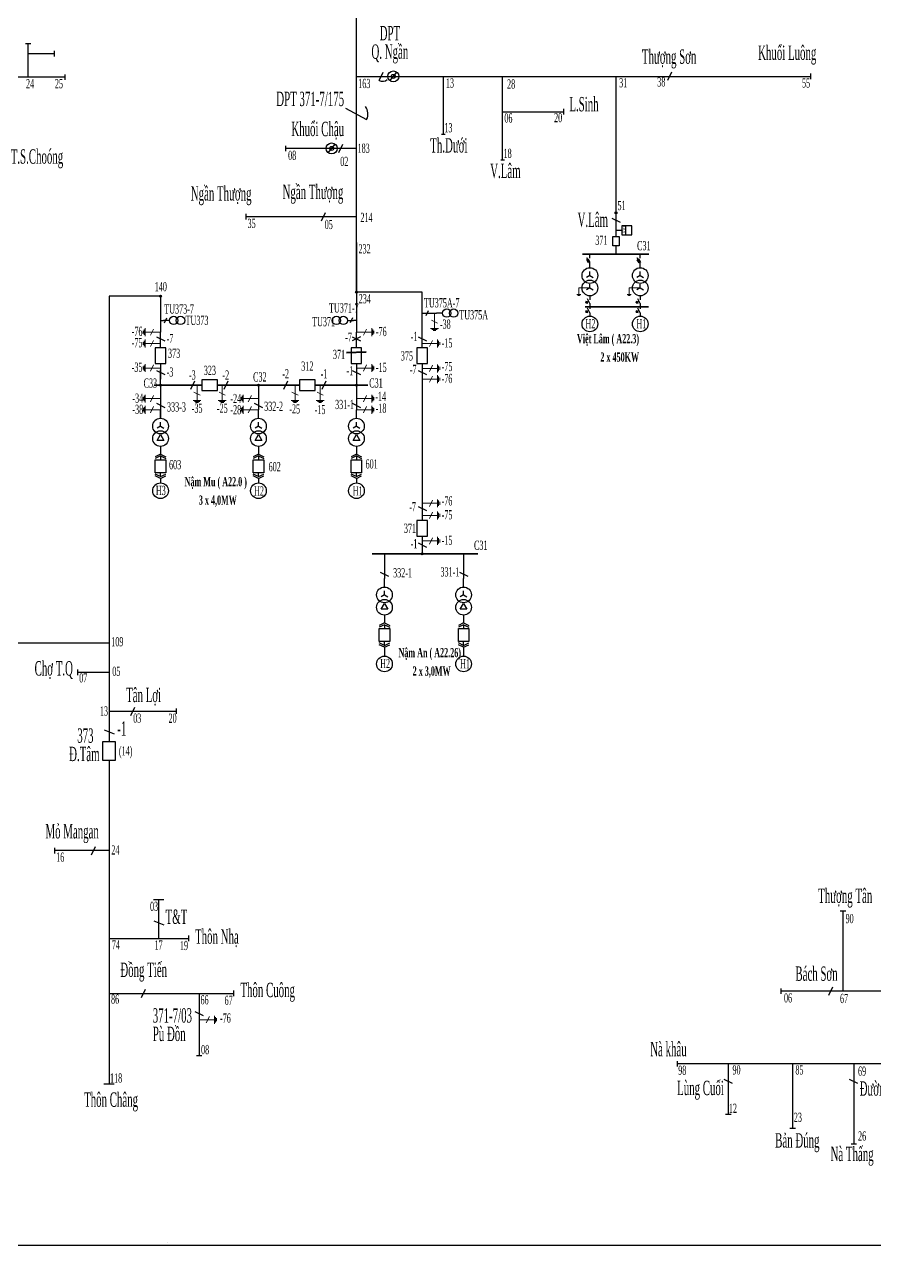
# Model space of a CAD drawing. Header units: inches. Extents: x 5954 to 16840, y 1852 to 5708.
# Drawn here: x 15159 to 15625, y 1852 to 2522 of the extents above; entities that cross this region are included whole.
import ezdxf

# ---------------------------------------------------------------- set-up
doc = ezdxf.new("R2010")
doc.units = ezdxf.units.IN
doc.header["$LTSCALE"] = 0.007
doc.header["$MEASUREMENT"] = 0
doc.linetypes.add('HIDDENX2', pattern=[0.75, 0.5, -0.25])
doc.layers.get('0').update_dxf_attribs({"color": 8, "lineweight": 25})
for name, color, linetype, lineweight in [('0.4+6kV', 6, 'Continuous', 25), ('Cap 22', 170, 'HIDDENX2', 25), ('Co ban', 7, 'Continuous', 25), ('DZ 22+10', 170, 'Continuous', 25), ('DZ 35', 30, 'Continuous', 25), ('DZ110', 1, 'Continuous', 25), ('TC 35', 30, 'Continuous', 35), ('TC04', 6, 'Continuous', 35), ('Tiep dat', 7, 'Continuous', 15)]:
    doc.layers.add(name, color=color, linetype=linetype, lineweight=lineweight)
doc.layers.add('Chu', color=7, linetype='Continuous')
doc.layers.add('so', color=7, linetype='Continuous')
doc.styles.add('chu', font='times.ttf', dxfattribs={"width": 0.5, "height": 0.2})

msp = doc.modelspace()

# ---------------------------------------------------------------- hatches: boundary and pattern name
at = {"layer": '0.4+6kV'}
for points in [[(15468.1, 2368.77), (15467.75, 2369.41), (15467.41, 2370.05), (15466.95, 2368.98)], [(15468.09, 2363.63), (15467.75, 2364.27), (15467.41, 2364.91), (15466.95, 2363.84)], [(15495.71, 2363.63), (15495.37, 2364.27), (15495.03, 2364.91), (15494.57, 2363.85)], [(15495.72, 2368.77), (15495.38, 2369.41), (15495.03, 2370.05), (15494.58, 2368.98)]]:
    msp.add_hatch(color=256, dxfattribs=at).paths.add_polyline_path(points)
at = {"layer": 'DZ 35'}
for points in [[(15484.06, 2418.28, -1), (15482.98, 2418.28, -1)], [(15233.25, 2372.54, 1), (15234.33, 2372.54, 1)], [(15340.67, 2374.77, 1), (15341.75, 2374.77, 1)], [(15233.25, 2323.8, 1), (15234.33, 2323.8, 1)], [(15286.96, 2323.8, 1), (15288.04, 2323.8, 1)], [(15340.67, 2323.8, 1), (15341.75, 2323.8, 1)], [(15376.73, 2231.24, 1), (15377.81, 2231.24, 1)]]:
    msp.add_hatch(color=256, dxfattribs=at).paths.add_polyline_path(points)

# ---------------------------------------------------------------- linework, layer by layer
at = {"color": 0}
msp.add_lwpolyline([(16839.72, 1851.86), (14499.79, 1851.86), (14499.79, 3531.81), (16839.72, 3531.81)], close=True, dxfattribs=at)
at = {"layer": '0.4+6kV', "color": 170, "ltscale": 0.06}
msp.add_line((15359.57, 2490.76), (15363.31, 2495.49), dxfattribs=at)
msp.add_line((15359.57, 2490.76), (15363.31, 2495.49), dxfattribs=at)
at = {"layer": '0.4+6kV', "color": 5, "ltscale": 0.06}
msp.add_line((15325.74, 2451.24), (15329.48, 2455.97), dxfattribs=at)
msp.add_line((15325.74, 2451.24), (15329.48, 2455.97), dxfattribs=at)
at = {"layer": '0.4+6kV'}
for p, q in [((15469.2, 2368.52), (15467.82, 2371.11)), ((15469.2, 2372.77), (15469.2, 2370.65)), ((15496.82, 2368.52), (15495.44, 2371.11)), ((15496.83, 2372.77), (15496.83, 2370.65)), ((15466.95, 2368.98), (15467.41, 2370.05)), ((15466.95, 2368.98), (15468.1, 2368.77)), ((15466.95, 2363.84), (15467.41, 2364.91)), ((15467.49, 2369.9), (15467.75, 2369.41)), ((15467.49, 2364.76), (15467.75, 2364.27)), ((15467.75, 2369.41), (15468.51, 2369.81)), ((15468.1, 2368.77), (15467.75, 2369.41)), ((15467.75, 2364.27), (15468.51, 2364.67)), ((15469.2, 2363.38), (15467.81, 2365.97)), ((15469.2, 2368.52), (15469.2, 2365.58)), ((15494.57, 2363.85), (15495.03, 2364.91)), ((15494.58, 2368.98), (15495.03, 2370.05)), ((15494.58, 2368.98), (15495.72, 2368.77)), ((15495.11, 2369.9), (15495.38, 2369.41)), ((15495.11, 2364.77), (15495.37, 2364.27)), ((15495.37, 2364.27), (15496.13, 2364.68)), ((15495.38, 2369.41), (15496.13, 2369.82)), ((15495.72, 2368.77), (15495.38, 2369.41)), ((15496.82, 2363.39), (15495.44, 2365.97)), ((15496.82, 2368.52), (15496.82, 2365.58)), ((15466.95, 2363.84), (15468.09, 2363.63)), ((15468.09, 2363.63), (15467.75, 2364.27)), ((15469.2, 2363.38), (15469.2, 2361.64)), ((15494.57, 2363.85), (15495.71, 2363.63)), ((15495.71, 2363.63), (15495.37, 2364.27)), ((15496.82, 2363.38), (15496.82, 2361.64)), ((15231.93, 2293.41), (15233.79, 2296.64)), ((15235.66, 2293.41), (15231.93, 2293.41)), ((15233.79, 2296.64), (15235.66, 2293.41)), ((15285.64, 2293.41), (15287.5, 2296.64)), ((15289.36, 2293.41), (15285.64, 2293.41)), ((15287.5, 2296.64), (15289.36, 2293.41)), ((15339.34, 2293.41), (15341.21, 2296.64)), ((15343.07, 2293.41), (15339.34, 2293.41)), ((15341.21, 2296.64), (15343.07, 2293.41)), ((15233.79, 2285.94), (15230.93, 2284.55)), ((15233.79, 2284.93), (15230.93, 2283.54)), ((15233.79, 2290.19), (15233.79, 2285.94)), ((15233.79, 2285.94), (15236.66, 2284.55)), ((15233.79, 2284.93), (15236.66, 2283.54)), ((15233.79, 2284.93), (15233.79, 2282.88)), ((15287.5, 2285.94), (15284.64, 2284.55)), ((15287.5, 2284.93), (15284.64, 2283.54)), ((15287.5, 2290.19), (15287.5, 2285.94)), ((15287.5, 2285.94), (15290.36, 2284.55)), ((15287.5, 2284.93), (15287.5, 2282.88)), ((15287.5, 2284.93), (15290.36, 2283.54)), ((15341.21, 2285.94), (15338.34, 2284.55)), ((15341.21, 2284.93), (15338.34, 2283.54)), ((15341.21, 2290.19), (15341.21, 2285.94)), ((15341.21, 2285.94), (15344.07, 2284.55)), ((15341.21, 2284.93), (15341.21, 2282.88)), ((15341.21, 2284.93), (15344.07, 2283.54)), ((15233.79, 2273.62), (15230.93, 2275.01)), ((15233.79, 2272.61), (15230.93, 2273.99)), ((15233.79, 2273.62), (15233.79, 2275.67)), ((15233.79, 2273.62), (15236.66, 2275.01)), ((15233.79, 2272.61), (15236.66, 2273.99)), ((15233.79, 2272.61), (15233.79, 2270.16)), ((15233.79, 2272.61), (15233.79, 2272.61)), ((15233.79, 2272.61), (15233.79, 2270.16)), ((15287.5, 2273.62), (15284.64, 2275.01)), ((15287.5, 2272.61), (15284.64, 2273.99)), ((15287.5, 2273.62), (15287.5, 2275.67)), ((15287.5, 2273.62), (15290.36, 2275.01)), ((15287.5, 2272.61), (15290.36, 2273.99)), ((15287.5, 2272.61), (15287.5, 2270.16)), ((15287.5, 2272.61), (15287.5, 2272.61)), ((15287.5, 2272.61), (15287.5, 2270.16)), ((15341.21, 2273.62), (15338.34, 2275.01)), ((15341.21, 2272.61), (15338.34, 2273.99)), ((15341.21, 2273.62), (15341.21, 2275.67)), ((15341.21, 2273.62), (15344.07, 2275.01)), ((15341.21, 2272.61), (15344.07, 2273.99)), ((15341.21, 2272.61), (15341.21, 2270.16)), ((15341.21, 2272.61), (15341.21, 2272.61)), ((15341.21, 2272.61), (15341.21, 2270.16)), ((15354.71, 2200.85), (15356.58, 2204.08)), ((15356.58, 2204.08), (15358.44, 2200.85)), ((15398.09, 2200.85), (15399.96, 2204.08)), ((15399.96, 2204.08), (15401.82, 2200.85)), ((15358.44, 2200.85), (15354.71, 2200.85)), ((15356.58, 2197.63), (15356.58, 2193.38)), ((15401.82, 2200.85), (15398.09, 2200.85)), ((15399.96, 2197.63), (15399.96, 2193.38)), ((15356.58, 2193.38), (15353.71, 2191.99)), ((15356.58, 2192.37), (15353.71, 2190.98)), ((15356.58, 2193.38), (15359.44, 2191.99)), ((15356.58, 2192.37), (15356.58, 2190.32)), ((15356.58, 2192.37), (15359.44, 2190.98)), ((15399.96, 2193.38), (15397.09, 2191.99)), ((15399.96, 2192.37), (15397.09, 2190.98)), ((15399.96, 2193.38), (15402.82, 2191.99)), ((15399.96, 2192.37), (15399.96, 2190.32)), ((15399.96, 2192.37), (15402.82, 2190.98)), ((15356.58, 2181.06), (15353.71, 2182.45)), ((15356.58, 2180.04), (15353.71, 2181.43)), ((15356.58, 2181.06), (15356.58, 2183.11)), ((15356.58, 2181.06), (15359.44, 2182.45)), ((15356.58, 2180.04), (15359.44, 2181.43)), ((15356.58, 2180.04), (15356.58, 2175.14)), ((15356.58, 2180.04), (15356.58, 2180.04)), ((15356.58, 2180.04), (15356.58, 2175.14)), ((15399.96, 2181.06), (15397.09, 2182.45)), ((15399.96, 2180.04), (15397.09, 2181.43)), ((15399.96, 2181.06), (15399.96, 2183.11)), ((15399.96, 2181.06), (15402.82, 2182.45)), ((15399.96, 2180.04), (15402.82, 2181.43)), ((15399.96, 2180.04), (15399.96, 2175.14)), ((15399.96, 2180.04), (15399.96, 2180.04)), ((15399.96, 2180.04), (15399.96, 2175.14))]:
    msp.add_line(p, q, dxfattribs=at)
for points in [[(15230.93, 2282.88), (15236.66, 2282.88), (15236.66, 2275.67), (15230.93, 2275.67)], [(15284.64, 2282.88), (15290.36, 2282.88), (15290.36, 2275.67), (15284.64, 2275.67)], [(15338.34, 2282.88), (15344.07, 2282.88), (15344.07, 2275.67), (15338.34, 2275.67)], [(15353.71, 2190.32), (15359.44, 2190.32), (15359.44, 2183.11), (15353.71, 2183.11)], [(15397.09, 2190.32), (15402.82, 2190.32), (15402.82, 2183.11), (15397.09, 2183.11)]]:
    msp.add_lwpolyline(points, close=True, dxfattribs=at)
at = {"layer": '0.4+6kV', "color": 170, "ltscale": 0.06}
for radius in [3.02, 3.02, 1.11]:
    msp.add_circle((15361.44, 2493.12), radius, dxfattribs=at)
at = {"layer": '0.4+6kV', "color": 5, "ltscale": 0.06}
for radius in [3.02, 3.02, 1.11]:
    msp.add_circle((15327.61, 2453.61), radius, dxfattribs=at)
at = {"layer": '0.4+6kV'}
for centre, radius in [((15469.2, 2377.07), 4.3), ((15496.83, 2377.07), 4.3), ((15394.5, 2363.28), 2.29), ((15244.74, 2359.29), 2.29), ((15330.26, 2359.29), 2.29), ((15469.2, 2357.34), 4.3), ((15469.2, 2357.34), 4.3), ((15496.82, 2357.34), 4.3), ((15496.82, 2357.34), 4.3), ((15233.79, 2294.49), 4.3), ((15287.5, 2294.49), 4.3), ((15341.21, 2294.49), 4.3), ((15233.79, 2265.86), 4.3), ((15233.79, 2265.86), 4.3), ((15287.5, 2265.86), 4.3), ((15287.5, 2265.86), 4.3), ((15341.21, 2265.86), 4.3), ((15341.21, 2265.86), 4.3), ((15356.58, 2201.93), 4.3), ((15399.96, 2201.93), 4.3), ((15356.58, 2170.85), 4.3), ((15356.58, 2170.85), 4.3), ((15399.96, 2170.85), 4.3), ((15399.96, 2170.85), 4.3)]:
    msp.add_circle(centre, radius, dxfattribs=at)
at = {"layer": 'Cap 22'}
msp.add_line((15237.37, 1853.69), (15237.36, 1853.69), dxfattribs=at)
at = {"layer": 'Chu'}
msp.add_line((15256.35, 2323.8), (15251.48, 2323.8), dxfattribs=at)
at = {"layer": 'DZ 22+10', "color": 170}
for p, q in [((15237.36, 1853.69), (15237.35, 1853.69)), ((15237.36, 1853.69), (15237.36, 1853.69)), ((15237.36, 1853.69), (15237.36, 1853.69)), ((15237.36, 1853.69), (15237.36, 1853.69)), ((15237.38, 1853.69), (15237.37, 1853.69)), ((15237.38, 1853.69), (15237.37, 1853.69)), ((15237.38, 1853.69), (15237.38, 1853.69)), ((15237.38, 1853.69), (15237.39, 1853.69))]:
    msp.add_line(p, q, dxfattribs=at)
at = {"layer": 'DZ 35'}
for p, q in [((15341.21, 2374.77), (15341.21, 2729.52)), ((15162.71, 2510.92), (15159.68, 2510.92)), ((15161.2, 2492.68), (15161.2, 2510.92)), ((15161.2, 2505.61), (15175.57, 2505.61)), ((15175.57, 2504.1), (15175.57, 2507.12)), ((15181.42, 2492.68), (15099.69, 2492.68)), ((15181.42, 2491.17), (15181.42, 2494.2)), ((15341.21, 2493.12), (15590.29, 2493.12)), ((15353.7, 2490.83), (15355.92, 2495.42)), ((15388.88, 2461.35), (15388.88, 2493.12)), ((15421.35, 2447.28), (15421.35, 2493.12)), ((15483.51, 2493.12), (15483.52, 2418.28)), ((15514.03, 2495.42), (15511.8, 2490.83)), ((15590.29, 2491.61), (15590.29, 2494.64)), ((15335.17, 2475.72), (15346.81, 2469.54)), ((15421.35, 2473.73), (15454.68, 2473.73)), ((15454.68, 2475.25), (15454.68, 2472.22)), ((15387.89, 2461.35), (15389.87, 2461.35)), ((15302.36, 2455.12), (15302.36, 2452.09)), ((15341.21, 2453.61), (15302.36, 2453.61)), ((15331.49, 2451.31), (15333.71, 2455.9)), ((15420.36, 2447.28), (15422.34, 2447.28)), ((15322.04, 2413.88), (15324.27, 2418.47)), ((15483.52, 2418.28), (15483.52, 2405.32)), ((15280.61, 2417.69), (15280.61, 2414.66)), ((15341.21, 2416.18), (15280.61, 2416.18)), ((15481.22, 2415.45), (15485.81, 2413.23)), ((15488.92, 2406.25), (15488.92, 2411.21)), ((15483.52, 2408.73), (15486.72, 2408.73)), ((15341.21, 2402.07), (15341.21, 2352.85)), ((15483.52, 2400.17), (15483.52, 2395.68)), ((15469.14, 2390.53), (15467.47, 2393.65)), ((15469.2, 2393.36), (15469.2, 2395.68)), ((15496.83, 2390.53), (15495.16, 2393.65)), ((15496.83, 2393.36), (15496.83, 2395.68)), ((15469.2, 2388.21), (15469.2, 2390.53)), ((15469.2, 2383.91), (15469.2, 2386.07)), ((15496.83, 2388.21), (15496.83, 2390.53)), ((15496.83, 2383.91), (15496.83, 2386.07)), ((15469.2, 2383.91), (15467.34, 2382.84)), ((15469.2, 2383.91), (15471.07, 2382.84)), ((15469.2, 2377.07), (15469.2, 2379.22)), ((15496.83, 2383.91), (15494.96, 2382.84)), ((15496.83, 2383.91), (15498.69, 2382.84)), ((15496.83, 2377.07), (15496.83, 2379.22)), ((15233.79, 2372.54), (15205.57, 2372.54)), ((15205.57, 2372.54), (15205.57, 2182.53)), ((15233.79, 2373.08), (15233.79, 2352.85)), ((15377.27, 2374.77), (15341.21, 2374.77)), ((15377.27, 2344.26), (15377.27, 2374.77)), ((15469.2, 2377.07), (15467.34, 2375.99)), ((15469.2, 2377.07), (15471.07, 2375.99)), ((15496.83, 2377.07), (15494.96, 2375.99)), ((15496.83, 2377.07), (15498.69, 2375.99)), ((15379.4, 2361.91), (15380.74, 2364.66)), ((15233.79, 2359.29), (15235.35, 2359.29)), ((15238.71, 2359.29), (15235.35, 2359.29)), ((15235.92, 2357.92), (15237.26, 2360.67)), ((15336.3, 2359.29), (15339.65, 2359.29)), ((15339.08, 2360.67), (15337.74, 2357.92)), ((15341.21, 2359.29), (15339.65, 2359.29)), ((15377.27, 2363.28), (15385.11, 2363.28)), ((15388.47, 2363.28), (15385.11, 2363.28)), ((15233.79, 2344.26), (15233.79, 2352.85)), ((15341.21, 2344.26), (15341.21, 2352.85)), ((15231.5, 2350.24), (15236.08, 2348.02)), ((15338.34, 2344.26), (15338.34, 2335.66)), ((15344.07, 2344.26), (15338.34, 2344.26)), ((15338.92, 2350.24), (15343.5, 2348.02)), ((15343.5, 2350.24), (15338.92, 2348.02)), ((15344.07, 2335.66), (15344.07, 2344.26)), ((15374.41, 2344.26), (15374.41, 2335.66)), ((15380.14, 2344.26), (15374.41, 2344.26)), ((15374.98, 2350.24), (15379.56, 2348.02)), ((15380.14, 2335.66), (15380.14, 2344.26)), ((15231.5, 2331.9), (15236.08, 2329.68)), ((15233.79, 2335.66), (15233.79, 2327.07)), ((15233.79, 2323.8), (15233.79, 2332.18)), ((15338.34, 2335.66), (15344.07, 2335.66)), ((15338.92, 2331.9), (15343.5, 2329.68)), ((15341.21, 2335.66), (15341.21, 2327.07)), ((15341.21, 2332.18), (15341.21, 2320.73)), ((15374.41, 2335.66), (15380.14, 2335.66)), ((15374.98, 2331.9), (15379.56, 2329.68)), ((15377.27, 2335.66), (15377.27, 2266.11)), ((15250.37, 2321.51), (15252.59, 2326.09)), ((15264.94, 2326.66), (15256.35, 2326.66)), ((15256.35, 2326.66), (15256.35, 2320.93)), ((15264.94, 2320.93), (15264.94, 2326.66)), ((15268.7, 2321.51), (15270.93, 2326.09)), ((15301.36, 2321.51), (15303.58, 2326.09)), ((15318.65, 2326.66), (15310.06, 2326.66)), ((15310.06, 2326.66), (15310.06, 2320.93)), ((15318.65, 2320.93), (15318.65, 2326.66)), ((15322.41, 2321.51), (15324.63, 2326.09)), ((15233.79, 2323.8), (15233.79, 2320.73)), ((15233.79, 2320.73), (15233.79, 2305.63)), ((15256.35, 2320.93), (15264.94, 2320.93)), ((15264.94, 2323.8), (15269.82, 2323.8)), ((15287.5, 2323.8), (15287.5, 2320.73)), ((15287.5, 2320.73), (15287.5, 2310.27)), ((15310.06, 2323.8), (15305.19, 2323.8)), ((15310.06, 2320.93), (15318.65, 2320.93)), ((15318.65, 2323.8), (15323.52, 2323.8)), ((15341.21, 2320.73), (15341.21, 2310.27)), ((15231.5, 2313.84), (15236.08, 2311.61)), ((15285.21, 2313.84), (15289.79, 2311.61)), ((15338.92, 2313.84), (15343.5, 2311.61)), ((15233.79, 2305.63), (15233.79, 2310.27)), ((15287.5, 2305.63), (15287.5, 2310.27)), ((15341.21, 2305.63), (15341.21, 2310.27)), ((15233.79, 2301.33), (15231.93, 2300.26)), ((15233.79, 2301.33), (15233.79, 2303.49)), ((15233.79, 2301.33), (15235.66, 2300.26)), ((15287.5, 2301.33), (15285.64, 2300.26)), ((15287.5, 2301.33), (15287.5, 2303.49)), ((15287.5, 2301.33), (15289.36, 2300.26)), ((15341.21, 2301.33), (15339.34, 2300.26)), ((15341.21, 2301.33), (15341.21, 2303.49)), ((15341.21, 2301.33), (15343.07, 2300.26)), ((15377.27, 2266.11), (15377.27, 2249.55)), ((15374.98, 2257.3), (15379.56, 2255.07)), ((15374.41, 2249.55), (15374.41, 2240.95)), ((15380.14, 2249.55), (15374.41, 2249.55)), ((15380.14, 2240.95), (15380.14, 2249.55)), ((15374.41, 2240.95), (15380.14, 2240.95)), ((15374.98, 2237.21), (15379.56, 2234.98)), ((15377.27, 2240.95), (15377.27, 2231.24)), ((15356.58, 2231.24), (15356.58, 2228.17)), ((15399.96, 2231.24), (15399.96, 2228.17)), ((15356.58, 2228.17), (15356.58, 2217.71)), ((15399.96, 2228.17), (15399.96, 2217.71)), ((15354.28, 2221.27), (15358.87, 2219.05)), ((15356.58, 2213.07), (15356.58, 2217.71)), ((15397.66, 2221.27), (15402.25, 2219.05)), ((15399.96, 2213.07), (15399.96, 2217.71)), ((15356.58, 2208.77), (15356.58, 2210.93)), ((15399.96, 2208.77), (15399.96, 2210.93)), ((15356.58, 2208.77), (15354.71, 2207.7)), ((15356.58, 2208.77), (15358.44, 2207.7)), ((15399.96, 2208.77), (15398.09, 2207.7)), ((15399.96, 2208.77), (15401.82, 2207.7)), ((14926.48, 2182.53), (15205.57, 2182.53)), ((15205.57, 2182.53), (15205.57, 2128.3)), ((15188.43, 2164.75), (15188.43, 2167.78)), ((15205.57, 2166.26), (15188.43, 2166.26)), ((15205.57, 2144.94), (15242.47, 2144.94)), ((15217.55, 2142.65), (15219.78, 2147.23)), ((15242.47, 2143.43), (15242.47, 2146.45)), ((15202.83, 2134.72), (15208.32, 2132.5)), ((15205.57, 2117.99), (15205.57, 1940.3)), ((15175.88, 2066.99), (15175.88, 2070.01)), ((15195.89, 2066.21), (15198.11, 2070.79)), ((15205.57, 2068.5), (15175.88, 2068.5)), ((15235.67, 2041.55), (15229.97, 2041.55)), ((15232.82, 2020.33), (15232.82, 2041.55)), ((15230.08, 2030.05), (15235.57, 2027.83)), ((15609.52, 2035.24), (15606.5, 2035.24)), ((15608.01, 1991.38), (15608.01, 2035.24)), ((15205.57, 2020.33), (15249.35, 2020.33)), ((15249.35, 2018.82), (15249.35, 2021.85)), ((15205.57, 1990.2), (15274, 1990.2)), ((15223.41, 1987.91), (15225.63, 1992.49)), ((15254.96, 1990.2), (15254.96, 1955.91)), ((15274, 1988.69), (15274, 1991.71)), ((15574.04, 1989.87), (15574.04, 1992.89)), ((15684.88, 1991.38), (15574.04, 1991.38)), ((15602.23, 1993.67), (15600.01, 1989.09)), ((15252.67, 1980.28), (15257.25, 1978.06)), ((15256.47, 1955.91), (15253.45, 1955.91)), ((15517.19, 1950.01), (15517.19, 1953.04)), ((15787, 1951.53), (15517.19, 1951.53)), ((15545.11, 1951.53), (15545.11, 1923.79)), ((15580.34, 1951.53), (15580.34, 1916.23)), ((15613.89, 1951.53), (15613.89, 1907.48)), ((15547.4, 1940.76), (15542.82, 1942.98)), ((15616.18, 1940.76), (15611.6, 1942.98)), ((15208.42, 1940.3), (15202.72, 1940.3)), ((15546.62, 1923.79), (15543.6, 1923.79)), ((15578.83, 1916.23), (15581.86, 1916.23)), ((15615.4, 1907.48), (15612.37, 1907.48))]:
    msp.add_line(p, q, dxfattribs=at)
for points in [[(15486.72, 2411.21), (15486.72, 2406.25), (15492.22, 2406.25), (15492.22, 2411.21)], [(15485.23, 2405.32), (15485.23, 2400.17), (15481.8, 2400.17), (15481.8, 2405.32)], [(15467.5, 2392.57), (15468.26, 2393), (15469.22, 2391.3), (15468.45, 2390.87)], [(15495.18, 2392.57), (15495.95, 2393), (15496.91, 2391.3), (15496.14, 2390.87)], [(15230.93, 2344.26), (15230.93, 2335.66), (15236.66, 2335.66), (15236.66, 2344.26)], [(15202.13, 2117.99), (15202.13, 2128.3), (15209.01, 2128.3), (15209.01, 2117.99)]]:
    msp.add_lwpolyline(points, close=True, dxfattribs=at)
for centre, radius in [((15483.52, 2418.28), 0.54), ((15469.2, 2383.91), 4.3), ((15496.83, 2383.91), 4.3), ((15233.79, 2372.54), 0.54), ((15341.21, 2374.77), 0.54), ((15390.76, 2363.28), 2.29), ((15241, 2359.29), 2.29), ((15334, 2359.29), 2.29), ((15233.79, 2323.8), 0.54), ((15287.5, 2323.8), 0.54), ((15341.21, 2323.8), 0.54), ((15233.79, 2301.33), 4.3), ((15287.5, 2301.33), 4.3), ((15341.21, 2301.33), 4.3), ((15377.27, 2231.24), 0.54), ((15356.58, 2208.77), 4.3), ((15399.96, 2208.77), 4.3)]:
    msp.add_circle(centre, radius, dxfattribs=at)
for centre, radius, start, end in [((15355.48, 2494.5), 4.07, 244.12461, 309.67767), ((15341.21, 2472.52), 6.34, 332.003, 39.68223)]:
    msp.add_arc(centre, radius, start, end, dxfattribs=at)
at = {"layer": 'DZ110', "lineweight": 40}
msp.add_line((15335.69, 2341.75), (15346.61, 2342.02), dxfattribs=at)
at = {"layer": 'TC 35'}
for p, q in [((15501.5, 2395.68), (15465.11, 2395.68)), ((15230.26, 2323.8), (15256.35, 2323.8)), ((15264.94, 2323.8), (15287.5, 2323.8)), ((15281.25, 2323.8), (15300.71, 2323.8)), ((15287.5, 2323.8), (15310.06, 2323.8)), ((15301.1, 2323.8), (15296.23, 2323.8)), ((15318.65, 2323.8), (15347.45, 2323.8)), ((15349.84, 2231.24), (15407.77, 2231.24))]:
    msp.add_line(p, q, dxfattribs=at)
at = {"layer": 'TC04'}
msp.add_line((15501.31, 2366.77), (15466.59, 2366.77), dxfattribs=at)
at = {"layer": 'Tiep dat'}
for p, q in [((15462.06, 2373.52), (15464.25, 2373.52)), ((15462.4, 2373.22), (15463.9, 2373.22)), ((15462.74, 2372.93), (15463.57, 2372.93)), ((15463.15, 2377.07), (15469.2, 2377.07)), ((15463.15, 2377.07), (15463.15, 2373.52)), ((15489.68, 2373.52), (15491.87, 2373.52)), ((15490.03, 2373.22), (15491.53, 2373.22)), ((15490.37, 2372.93), (15491.19, 2372.93)), ((15490.78, 2377.07), (15496.83, 2377.07)), ((15490.78, 2377.07), (15490.78, 2373.52)), ((15382.28, 2359.36), (15385.71, 2357.7)), ((15382.28, 2359.36), (15385.71, 2357.7)), ((15382.28, 2359.36), (15385.71, 2357.7)), ((15383.99, 2363.28), (15383.99, 2358.53)), ((15383.99, 2363.28), (15383.99, 2358.53)), ((15383.99, 2363.28), (15383.99, 2358.53)), ((15383.99, 2358.53), (15383.99, 2354.86)), ((15383.99, 2358.53), (15383.99, 2354.86)), ((15383.99, 2358.53), (15383.99, 2354.86)), ((15224.21, 2353.66), (15224.21, 2352.04)), ((15224.21, 2353.66), (15224.21, 2352.04)), ((15224.21, 2353.66), (15224.21, 2352.04)), ((15224.78, 2354.32), (15224.78, 2351.38)), ((15224.78, 2354.32), (15224.78, 2351.38)), ((15224.78, 2354.32), (15224.78, 2351.38)), ((15225.37, 2355), (15225.37, 2350.7)), ((15225.37, 2355), (15225.37, 2350.7)), ((15225.37, 2355), (15225.37, 2350.7)), ((15229.04, 2352.85), (15225.37, 2352.85)), ((15229.04, 2352.85), (15225.37, 2352.85)), ((15229.04, 2352.85), (15225.37, 2352.85)), ((15229.88, 2354.57), (15228.21, 2351.13)), ((15229.88, 2354.57), (15228.21, 2351.13)), ((15229.88, 2354.57), (15228.21, 2351.13)), ((15233.79, 2352.85), (15229.04, 2352.85)), ((15233.79, 2352.85), (15229.04, 2352.85)), ((15233.79, 2352.85), (15229.04, 2352.85)), ((15341.21, 2352.85), (15345.96, 2352.85)), ((15341.21, 2352.85), (15345.96, 2352.85)), ((15341.21, 2352.85), (15345.96, 2352.85)), ((15345.13, 2351.13), (15346.79, 2354.57)), ((15345.13, 2351.13), (15346.79, 2354.57)), ((15345.13, 2351.13), (15346.79, 2354.57)), ((15345.96, 2352.85), (15349.63, 2352.85)), ((15345.96, 2352.85), (15349.63, 2352.85)), ((15345.96, 2352.85), (15349.63, 2352.85)), ((15349.63, 2350.7), (15349.63, 2355)), ((15349.63, 2350.7), (15349.63, 2355)), ((15349.63, 2350.7), (15349.63, 2355)), ((15350.22, 2351.38), (15350.22, 2354.32)), ((15350.22, 2351.38), (15350.22, 2354.32)), ((15350.22, 2351.38), (15350.22, 2354.32)), ((15350.79, 2352.04), (15350.79, 2353.66)), ((15350.79, 2352.04), (15350.79, 2353.66)), ((15350.79, 2352.04), (15350.79, 2353.66)), ((15381.85, 2354.86), (15386.14, 2354.86)), ((15381.85, 2354.86), (15386.14, 2354.86)), ((15381.85, 2354.86), (15386.14, 2354.86)), ((15382.53, 2354.27), (15385.46, 2354.27)), ((15382.53, 2354.27), (15385.46, 2354.27)), ((15382.53, 2354.27), (15385.46, 2354.27)), ((15383.19, 2353.7), (15384.8, 2353.7)), ((15383.19, 2353.7), (15384.8, 2353.7)), ((15383.19, 2353.7), (15384.8, 2353.7)), ((15224.21, 2347.44), (15224.21, 2345.83)), ((15224.21, 2347.44), (15224.21, 2345.83)), ((15224.21, 2347.44), (15224.21, 2345.83)), ((15224.78, 2348.11), (15224.78, 2345.17)), ((15224.78, 2348.11), (15224.78, 2345.17)), ((15224.78, 2348.11), (15224.78, 2345.17)), ((15225.37, 2348.78), (15225.37, 2344.49)), ((15225.37, 2348.78), (15225.37, 2344.49)), ((15225.37, 2348.78), (15225.37, 2344.49)), ((15229.04, 2346.64), (15225.37, 2346.64)), ((15229.04, 2346.64), (15225.37, 2346.64)), ((15229.04, 2346.64), (15225.37, 2346.64)), ((15229.88, 2348.35), (15228.21, 2344.92)), ((15229.88, 2348.35), (15228.21, 2344.92)), ((15229.88, 2348.35), (15228.21, 2344.92)), ((15233.79, 2346.64), (15229.04, 2346.64)), ((15233.79, 2346.64), (15229.04, 2346.64)), ((15233.79, 2346.64), (15229.04, 2346.64)), ((15377.27, 2346.64), (15382.02, 2346.64)), ((15377.27, 2346.64), (15382.02, 2346.64)), ((15377.27, 2346.64), (15382.02, 2346.64)), ((15381.19, 2344.92), (15382.86, 2348.35)), ((15381.19, 2344.92), (15382.86, 2348.35)), ((15381.19, 2344.92), (15382.86, 2348.35)), ((15382.02, 2346.64), (15385.69, 2346.64)), ((15382.02, 2346.64), (15385.69, 2346.64)), ((15382.02, 2346.64), (15385.69, 2346.64)), ((15385.69, 2344.49), (15385.69, 2348.78)), ((15385.69, 2344.49), (15385.69, 2348.78)), ((15385.69, 2344.49), (15385.69, 2348.78)), ((15386.28, 2345.17), (15386.28, 2348.11)), ((15386.28, 2345.17), (15386.28, 2348.11)), ((15386.28, 2345.17), (15386.28, 2348.11)), ((15386.85, 2345.83), (15386.85, 2347.44)), ((15386.85, 2345.83), (15386.85, 2347.44)), ((15386.85, 2345.83), (15386.85, 2347.44)), ((15224.21, 2333.99), (15224.21, 2332.37)), ((15224.21, 2333.99), (15224.21, 2332.37)), ((15224.21, 2333.99), (15224.21, 2332.37)), ((15224.78, 2334.65), (15224.78, 2331.71)), ((15224.78, 2334.65), (15224.78, 2331.71)), ((15224.78, 2334.65), (15224.78, 2331.71)), ((15225.37, 2335.33), (15225.37, 2331.03)), ((15225.37, 2335.33), (15225.37, 2331.03)), ((15225.37, 2335.33), (15225.37, 2331.03)), ((15229.04, 2333.18), (15225.37, 2333.18)), ((15229.04, 2333.18), (15225.37, 2333.18)), ((15229.04, 2333.18), (15225.37, 2333.18)), ((15229.88, 2334.9), (15228.21, 2331.46)), ((15229.88, 2334.9), (15228.21, 2331.46)), ((15229.88, 2334.9), (15228.21, 2331.46)), ((15233.79, 2333.18), (15229.04, 2333.18)), ((15233.79, 2333.18), (15229.04, 2333.18)), ((15233.79, 2333.18), (15229.04, 2333.18)), ((15341.21, 2333.18), (15345.96, 2333.18)), ((15341.21, 2333.18), (15345.96, 2333.18)), ((15341.21, 2333.18), (15345.96, 2333.18)), ((15345.13, 2331.46), (15346.79, 2334.9)), ((15345.13, 2331.46), (15346.79, 2334.9)), ((15345.13, 2331.46), (15346.79, 2334.9)), ((15345.96, 2333.18), (15349.63, 2333.18)), ((15345.96, 2333.18), (15349.63, 2333.18)), ((15345.96, 2333.18), (15349.63, 2333.18)), ((15349.63, 2331.03), (15349.63, 2335.33)), ((15349.63, 2331.03), (15349.63, 2335.33)), ((15349.63, 2331.03), (15349.63, 2335.33)), ((15350.22, 2331.71), (15350.22, 2334.65)), ((15350.22, 2331.71), (15350.22, 2334.65)), ((15350.22, 2331.71), (15350.22, 2334.65)), ((15350.79, 2332.37), (15350.79, 2333.99)), ((15350.79, 2332.37), (15350.79, 2333.99)), ((15350.79, 2332.37), (15350.79, 2333.99)), ((15377.27, 2332.96), (15382.02, 2332.96)), ((15377.27, 2332.96), (15382.02, 2332.96)), ((15377.27, 2332.96), (15382.02, 2332.96)), ((15381.19, 2331.24), (15382.86, 2334.68)), ((15381.19, 2331.24), (15382.86, 2334.68)), ((15381.19, 2331.24), (15382.86, 2334.68)), ((15382.02, 2332.96), (15385.69, 2332.96)), ((15382.02, 2332.96), (15385.69, 2332.96)), ((15382.02, 2332.96), (15385.69, 2332.96)), ((15385.69, 2330.81), (15385.69, 2335.11)), ((15385.69, 2330.81), (15385.69, 2335.11)), ((15385.69, 2330.81), (15385.69, 2335.11)), ((15386.28, 2331.49), (15386.28, 2334.43)), ((15386.28, 2331.49), (15386.28, 2334.43)), ((15386.28, 2331.49), (15386.28, 2334.43)), ((15386.85, 2332.15), (15386.85, 2333.77)), ((15386.85, 2332.15), (15386.85, 2333.77)), ((15386.85, 2332.15), (15386.85, 2333.77)), ((15377.27, 2327.07), (15382.02, 2327.07)), ((15377.27, 2327.07), (15382.02, 2327.07)), ((15377.27, 2327.07), (15382.02, 2327.07)), ((15381.19, 2325.35), (15382.86, 2328.79)), ((15381.19, 2325.35), (15382.86, 2328.79)), ((15381.19, 2325.35), (15382.86, 2328.79)), ((15382.02, 2327.07), (15385.69, 2327.07)), ((15382.02, 2327.07), (15385.69, 2327.07)), ((15382.02, 2327.07), (15385.69, 2327.07)), ((15385.69, 2324.92), (15385.69, 2329.22)), ((15385.69, 2324.92), (15385.69, 2329.22)), ((15385.69, 2324.92), (15385.69, 2329.22)), ((15386.28, 2325.6), (15386.28, 2328.54)), ((15386.28, 2325.6), (15386.28, 2328.54)), ((15386.28, 2325.6), (15386.28, 2328.54)), ((15386.85, 2326.26), (15386.85, 2327.88)), ((15386.85, 2326.26), (15386.85, 2327.88)), ((15386.85, 2326.26), (15386.85, 2327.88)), ((15224.78, 2317.85), (15224.78, 2314.91)), ((15224.78, 2317.85), (15224.78, 2314.91)), ((15224.78, 2317.85), (15224.78, 2314.91)), ((15225.37, 2318.53), (15225.37, 2314.23)), ((15225.37, 2318.53), (15225.37, 2314.23)), ((15225.37, 2318.53), (15225.37, 2314.23)), ((15229.88, 2318.1), (15228.21, 2314.66)), ((15229.88, 2318.1), (15228.21, 2314.66)), ((15229.88, 2318.1), (15228.21, 2314.66)), ((15252.11, 2319.88), (15255.55, 2318.21)), ((15252.11, 2319.88), (15255.55, 2318.21)), ((15252.11, 2319.88), (15255.55, 2318.21)), ((15253.83, 2323.8), (15253.83, 2319.05)), ((15253.83, 2323.8), (15253.83, 2319.05)), ((15253.83, 2323.8), (15253.83, 2319.05)), ((15253.83, 2319.05), (15253.83, 2315.38)), ((15253.83, 2319.05), (15253.83, 2315.38)), ((15253.83, 2319.05), (15253.83, 2315.38)), ((15265.89, 2319.88), (15269.32, 2318.21)), ((15265.89, 2319.88), (15269.32, 2318.21)), ((15265.89, 2319.88), (15269.32, 2318.21)), ((15267.6, 2323.8), (15267.6, 2319.05)), ((15267.6, 2323.8), (15267.6, 2319.05)), ((15267.6, 2323.8), (15267.6, 2319.05)), ((15267.6, 2319.05), (15267.6, 2315.38)), ((15267.6, 2319.05), (15267.6, 2315.38)), ((15267.6, 2319.05), (15267.6, 2315.38)), ((15278.49, 2317.85), (15278.49, 2314.91)), ((15278.49, 2317.85), (15278.49, 2314.91)), ((15278.49, 2317.85), (15278.49, 2314.91)), ((15279.08, 2318.53), (15279.08, 2314.23)), ((15279.08, 2318.53), (15279.08, 2314.23)), ((15279.08, 2318.53), (15279.08, 2314.23)), ((15283.58, 2318.1), (15281.92, 2314.66)), ((15283.58, 2318.1), (15281.92, 2314.66)), ((15283.58, 2318.1), (15281.92, 2314.66)), ((15305.82, 2319.88), (15309.26, 2318.21)), ((15305.82, 2319.88), (15309.26, 2318.21)), ((15305.82, 2319.88), (15309.26, 2318.21)), ((15307.54, 2323.8), (15307.54, 2319.05)), ((15307.54, 2323.8), (15307.54, 2319.05)), ((15307.54, 2323.8), (15307.54, 2319.05)), ((15307.54, 2319.05), (15307.54, 2315.38)), ((15307.54, 2319.05), (15307.54, 2315.38)), ((15307.54, 2319.05), (15307.54, 2315.38)), ((15319.59, 2319.88), (15323.03, 2318.21)), ((15319.59, 2319.88), (15323.03, 2318.21)), ((15319.59, 2319.88), (15323.03, 2318.21)), ((15321.31, 2323.8), (15321.31, 2319.05)), ((15321.31, 2323.8), (15321.31, 2319.05)), ((15321.31, 2323.8), (15321.31, 2319.05)), ((15321.31, 2319.05), (15321.31, 2315.38)), ((15321.31, 2319.05), (15321.31, 2315.38)), ((15321.31, 2319.05), (15321.31, 2315.38)), ((15345.13, 2314.66), (15346.79, 2318.1)), ((15345.13, 2314.66), (15346.79, 2318.1)), ((15345.13, 2314.66), (15346.79, 2318.1)), ((15349.63, 2314.23), (15349.63, 2318.53)), ((15349.63, 2314.23), (15349.63, 2318.53)), ((15349.63, 2314.23), (15349.63, 2318.53)), ((15350.22, 2314.91), (15350.22, 2317.85)), ((15350.22, 2314.91), (15350.22, 2317.85)), ((15350.22, 2314.91), (15350.22, 2317.85)), ((15224.21, 2317.19), (15224.21, 2315.57)), ((15224.21, 2317.19), (15224.21, 2315.57)), ((15224.21, 2317.19), (15224.21, 2315.57)), ((15224.21, 2311.08), (15224.21, 2309.46)), ((15224.21, 2311.08), (15224.21, 2309.46)), ((15224.21, 2311.08), (15224.21, 2309.46)), ((15224.78, 2311.74), (15224.78, 2308.8)), ((15224.78, 2311.74), (15224.78, 2308.8)), ((15224.78, 2311.74), (15224.78, 2308.8)), ((15229.04, 2316.38), (15225.37, 2316.38)), ((15229.04, 2316.38), (15225.37, 2316.38)), ((15229.04, 2316.38), (15225.37, 2316.38)), ((15225.37, 2312.42), (15225.37, 2308.12)), ((15225.37, 2312.42), (15225.37, 2308.12)), ((15225.37, 2312.42), (15225.37, 2308.12)), ((15229.88, 2311.99), (15228.21, 2308.55)), ((15229.88, 2311.99), (15228.21, 2308.55)), ((15229.88, 2311.99), (15228.21, 2308.55)), ((15233.79, 2316.38), (15229.04, 2316.38)), ((15233.79, 2316.38), (15229.04, 2316.38)), ((15233.79, 2316.38), (15229.04, 2316.38)), ((15251.68, 2315.38), (15255.98, 2315.38)), ((15251.68, 2315.38), (15255.98, 2315.38)), ((15251.68, 2315.38), (15255.98, 2315.38)), ((15252.36, 2314.79), (15255.3, 2314.79)), ((15252.36, 2314.79), (15255.3, 2314.79)), ((15252.36, 2314.79), (15255.3, 2314.79)), ((15253.02, 2314.22), (15254.64, 2314.22)), ((15253.02, 2314.22), (15254.64, 2314.22)), ((15253.02, 2314.22), (15254.64, 2314.22)), ((15265.46, 2315.38), (15269.75, 2315.38)), ((15265.46, 2315.38), (15269.75, 2315.38)), ((15265.46, 2315.38), (15269.75, 2315.38)), ((15266.13, 2314.79), (15269.07, 2314.79)), ((15266.13, 2314.79), (15269.07, 2314.79)), ((15266.13, 2314.79), (15269.07, 2314.79)), ((15266.8, 2314.22), (15268.41, 2314.22)), ((15266.8, 2314.22), (15268.41, 2314.22)), ((15266.8, 2314.22), (15268.41, 2314.22)), ((15277.92, 2317.19), (15277.92, 2315.57)), ((15277.92, 2317.19), (15277.92, 2315.57)), ((15277.92, 2317.19), (15277.92, 2315.57)), ((15277.92, 2311.08), (15277.92, 2309.46)), ((15277.92, 2311.08), (15277.92, 2309.46)), ((15277.92, 2311.08), (15277.92, 2309.46)), ((15278.49, 2311.74), (15278.49, 2308.8)), ((15278.49, 2311.74), (15278.49, 2308.8)), ((15278.49, 2311.74), (15278.49, 2308.8)), ((15282.75, 2316.38), (15279.08, 2316.38)), ((15282.75, 2316.38), (15279.08, 2316.38)), ((15282.75, 2316.38), (15279.08, 2316.38)), ((15279.08, 2312.42), (15279.08, 2308.12)), ((15279.08, 2312.42), (15279.08, 2308.12)), ((15279.08, 2312.42), (15279.08, 2308.12)), ((15283.58, 2311.99), (15281.92, 2308.55)), ((15283.58, 2311.99), (15281.92, 2308.55)), ((15283.58, 2311.99), (15281.92, 2308.55)), ((15287.5, 2316.38), (15282.75, 2316.38)), ((15287.5, 2316.38), (15282.75, 2316.38)), ((15287.5, 2316.38), (15282.75, 2316.38)), ((15305.39, 2315.38), (15309.69, 2315.38)), ((15305.39, 2315.38), (15309.69, 2315.38)), ((15305.39, 2315.38), (15309.69, 2315.38)), ((15306.07, 2314.79), (15309.01, 2314.79)), ((15306.07, 2314.79), (15309.01, 2314.79)), ((15306.07, 2314.79), (15309.01, 2314.79)), ((15306.73, 2314.22), (15308.35, 2314.22)), ((15306.73, 2314.22), (15308.35, 2314.22)), ((15306.73, 2314.22), (15308.35, 2314.22)), ((15319.16, 2315.38), (15323.46, 2315.38)), ((15319.16, 2315.38), (15323.46, 2315.38)), ((15319.16, 2315.38), (15323.46, 2315.38)), ((15319.84, 2314.79), (15322.78, 2314.79)), ((15319.84, 2314.79), (15322.78, 2314.79)), ((15319.84, 2314.79), (15322.78, 2314.79)), ((15320.5, 2314.22), (15322.12, 2314.22)), ((15320.5, 2314.22), (15322.12, 2314.22)), ((15320.5, 2314.22), (15322.12, 2314.22)), ((15341.21, 2316.38), (15345.96, 2316.38)), ((15341.21, 2316.38), (15345.96, 2316.38)), ((15341.21, 2316.38), (15345.96, 2316.38)), ((15345.13, 2308.55), (15346.79, 2311.99)), ((15345.13, 2308.55), (15346.79, 2311.99)), ((15345.13, 2308.55), (15346.79, 2311.99)), ((15345.96, 2316.38), (15349.63, 2316.38)), ((15345.96, 2316.38), (15349.63, 2316.38)), ((15345.96, 2316.38), (15349.63, 2316.38)), ((15349.63, 2308.12), (15349.63, 2312.42)), ((15349.63, 2308.12), (15349.63, 2312.42)), ((15349.63, 2308.12), (15349.63, 2312.42)), ((15350.22, 2308.8), (15350.22, 2311.74)), ((15350.22, 2308.8), (15350.22, 2311.74)), ((15350.22, 2308.8), (15350.22, 2311.74)), ((15350.79, 2315.57), (15350.79, 2317.19)), ((15350.79, 2315.57), (15350.79, 2317.19)), ((15350.79, 2315.57), (15350.79, 2317.19)), ((15350.79, 2309.46), (15350.79, 2311.08)), ((15350.79, 2309.46), (15350.79, 2311.08)), ((15350.79, 2309.46), (15350.79, 2311.08)), ((15229.04, 2310.27), (15225.37, 2310.27)), ((15229.04, 2310.27), (15225.37, 2310.27)), ((15229.04, 2310.27), (15225.37, 2310.27)), ((15233.79, 2310.27), (15229.04, 2310.27)), ((15233.79, 2310.27), (15229.04, 2310.27)), ((15233.79, 2310.27), (15229.04, 2310.27)), ((15282.75, 2310.27), (15279.08, 2310.27)), ((15282.75, 2310.27), (15279.08, 2310.27)), ((15282.75, 2310.27), (15279.08, 2310.27)), ((15287.5, 2310.27), (15282.75, 2310.27)), ((15287.5, 2310.27), (15282.75, 2310.27)), ((15287.5, 2310.27), (15282.75, 2310.27)), ((15341.21, 2310.27), (15345.96, 2310.27)), ((15341.21, 2310.27), (15345.96, 2310.27)), ((15341.21, 2310.27), (15345.96, 2310.27)), ((15345.96, 2310.27), (15349.63, 2310.27)), ((15345.96, 2310.27), (15349.63, 2310.27)), ((15345.96, 2310.27), (15349.63, 2310.27)), ((15377.27, 2258.97), (15382.02, 2258.97)), ((15377.27, 2258.97), (15382.02, 2258.97)), ((15377.27, 2258.97), (15382.02, 2258.97)), ((15381.19, 2257.25), (15382.86, 2260.69)), ((15381.19, 2257.25), (15382.86, 2260.69)), ((15381.19, 2257.25), (15382.86, 2260.69)), ((15382.02, 2258.97), (15385.69, 2258.97)), ((15382.02, 2258.97), (15385.69, 2258.97)), ((15382.02, 2258.97), (15385.69, 2258.97)), ((15385.69, 2256.82), (15385.69, 2261.11)), ((15385.69, 2256.82), (15385.69, 2261.11)), ((15385.69, 2256.82), (15385.69, 2261.11)), ((15386.28, 2257.5), (15386.28, 2260.44)), ((15386.28, 2257.5), (15386.28, 2260.44)), ((15386.28, 2257.5), (15386.28, 2260.44)), ((15386.85, 2258.16), (15386.85, 2259.78)), ((15386.85, 2258.16), (15386.85, 2259.78)), ((15386.85, 2258.16), (15386.85, 2259.78)), ((15377.27, 2252.33), (15382.02, 2252.33)), ((15377.27, 2252.33), (15382.02, 2252.33)), ((15377.27, 2252.33), (15382.02, 2252.33)), ((15381.19, 2250.61), (15382.86, 2254.05)), ((15381.19, 2250.61), (15382.86, 2254.05)), ((15381.19, 2250.61), (15382.86, 2254.05)), ((15382.02, 2252.33), (15385.69, 2252.33)), ((15382.02, 2252.33), (15385.69, 2252.33)), ((15382.02, 2252.33), (15385.69, 2252.33)), ((15385.69, 2250.18), (15385.69, 2254.48)), ((15385.69, 2250.18), (15385.69, 2254.48)), ((15385.69, 2250.18), (15385.69, 2254.48)), ((15386.28, 2250.86), (15386.28, 2253.8)), ((15386.28, 2250.86), (15386.28, 2253.8)), ((15386.28, 2250.86), (15386.28, 2253.8)), ((15386.85, 2251.52), (15386.85, 2253.14)), ((15386.85, 2251.52), (15386.85, 2253.14)), ((15386.85, 2251.52), (15386.85, 2253.14)), ((15377.27, 2238.35), (15382.02, 2238.35)), ((15377.27, 2238.35), (15382.02, 2238.35)), ((15377.27, 2238.35), (15382.02, 2238.35)), ((15381.19, 2236.64), (15382.86, 2240.07)), ((15381.19, 2236.64), (15382.86, 2240.07)), ((15381.19, 2236.64), (15382.86, 2240.07)), ((15382.02, 2238.35), (15385.69, 2238.35)), ((15382.02, 2238.35), (15385.69, 2238.35)), ((15382.02, 2238.35), (15385.69, 2238.35)), ((15385.69, 2236.21), (15385.69, 2240.5)), ((15385.69, 2236.21), (15385.69, 2240.5)), ((15385.69, 2236.21), (15385.69, 2240.5)), ((15386.28, 2236.88), (15386.28, 2239.82)), ((15386.28, 2236.88), (15386.28, 2239.82)), ((15386.28, 2236.88), (15386.28, 2239.82)), ((15386.85, 2237.55), (15386.85, 2239.16)), ((15386.85, 2237.55), (15386.85, 2239.16)), ((15386.85, 2237.55), (15386.85, 2239.16)), ((15258.88, 1974), (15260.55, 1977.43)), ((15263.38, 1973.57), (15263.38, 1977.86)), ((15263.38, 1973.57), (15263.38, 1977.86)), ((15263.38, 1973.57), (15263.38, 1977.86)), ((15263.97, 1974.25), (15263.97, 1977.18)), ((15263.97, 1974.25), (15263.97, 1977.18)), ((15263.97, 1974.25), (15263.97, 1977.18)), ((15264.54, 1974.91), (15264.54, 1976.52)), ((15264.54, 1974.91), (15264.54, 1976.52)), ((15264.54, 1974.91), (15264.54, 1976.52)), ((15254.96, 1975.72), (15263.38, 1975.72))]:
    msp.add_line(p, q, dxfattribs=at)

# ---------------------------------------------------------------- texts
at = {"layer": 'Chu', "style": 'chu', "width": 0.5}
for s, height, p in [('DPT 371-7/175', 7.8819, (15297.24, 2476.85)), ('Khuổi Chậu', 7.882, (15305.52, 2460.37))]:
    msp.add_text(s, height=height, dxfattribs=at).set_placement(p)
at = {"layer": 'Chu', "line_spacing_factor": 0.769231, "style": 'chu'}
for s, insert, char_height, width, attachment_point in [('   DPT\\PQ. Ngần', (15349.45, 2520.78), 7.882, 34.5215, 1), ('Th{\\fTimes New Roman|b0|i0|c163|p18;ư}ợng S{\\fTimes New Roman|b0|i0|c163|p18;ơ}n', (15527.59, 2507.92), 7.8819, 50.5398, 3), ('Khuổi Luông', (15561.45, 2510.07), 7.8819, 36.4317, 1), ('L.Sinh', (15457.94, 2481.85), 7.882, 25.195, 1), ('Th.D{\\fTimes New Roman|b0|i0|c163|p18;ư}ới', (15381.67, 2459.24), 7.8819, 25.195, 1), ('T.S.Choóng', (15180.43, 2442.67), 7.882, 40.4306, 9), ('V.Lâm', (15414.55, 2445.28), 7.882, 25.195, 1), ('Ngần Th{\\fTimes New Roman|b0|i0|c163|p18;ư}ợng', (15250.37, 2432.92), 7.8819, 40.4306, 1), ('   \\PNgần Thượng', (15300.71, 2443.84), 7.8819, 34.5215, 1), ('{\\fTimes New Roman|b0|i0|c0|p18;V.Lâm\\fTimes New Roman|b0|i0|c238|p18;}', (15479.15, 2418.47), 7.8819, 50.5398, 3), ('Chợ T.Q', (15164.75, 2172.4), 7.882, 40.4306, 1), ('Tân Lợi', (15214.92, 2157.82), 7.882, 40.4306, 1), ('-1', (15210.06, 2131.49), 7.882, 40.4306, 7), ('   37{\\fTimes New Roman|b0|i0|c163|p18;3}\\P{\\fTimes New Roman|b0|i0|c238|p18;Đ}.Tâm', (15183.68, 2135.55), 7.8819, 34.5215, 1), ('Mỏ Mangan', (15199.97, 2083.05), 7.882, 40.4306, 3), ('Th{\\fTimes New Roman|b0|i0|c163|p18;ư}ợng Tân', (15624.04, 2047.69), 7.8819, 43.1194, 3), ('T&T', (15236.58, 2036.18), 7.882, 40.4306, 1), ('Thôn Nhạ', (15252.71, 2025.32), 7.882, 40.4306, 1), ('{\\fTimes New Roman|b0|i0|c238|p18;Đ}ồng Tiến', (15211.73, 2007.1), 7.8819, 40.4306, 1), ('Bách S{\\fTimes New Roman|b0|i0|c163|p18;ơ}n', (15605.05, 2004.96), 7.8819, 25.8813, 3), ('Thôn Cuông', (15277.58, 1996.01), 7.882, 40.4306, 1), ('371-7/03\\PPù Đồn', (15229.55, 1963.93), 7.882, 33.0513, 7), ('Nà khâu', (15522.27, 1963.58), 7.882, 25.8813, 3), ('Lùng Cuối', (15542.67, 1942.28), 7.882, 25.8813, 3), ('{\\fTimes New Roman|b0|i0|c238|p18;Đư}ờng Âm', (15644.14, 1941.97), 7.8819, 27.3664, 3), ('Thôn Châng', (15191.87, 1935.87), 7.882, 40.4306, 1), ('Bản {\\fTimes New Roman|b0|i0|c238|p18;Đ}úng', (15595.09, 1913.51), 7.8819, 25.8813, 3), ('Nà Thấng', (15624.79, 1906.09), 7.882, 25.8813, 3)]:
    msp.add_mtext(s, dxfattribs=dict(at, insert=insert, char_height=char_height, width=width, attachment_point=attachment_point))
at = {"layer": 'Co ban', "style": 'chu', "width": 0.5}
msp.add_text('131', height=0.0078, dxfattribs=at).set_placement((15261.79, 2363.34))
at = {"layer": 'Co ban', "color": 146, "insert": (15223.23, 2368.27), "char_height": 0.00832, "width": 0.0505, "attachment_point": 1, "style": 'chu'}
msp.add_mtext('{\\fTimes New Roman|b0|i0|c0|p18;tổng S = 100kVA}', dxfattribs=at)
at = {"layer": 'DZ 35', "style": 'chu', "width": 0.5}
msp.add_text('KWh', height=1.79, rotation=90, dxfattribs=at).set_placement((15488.78, 2407.42))
at = {"layer": 'so', "style": 'chu', "width": 0.5}
for s, p in [('24', (15160.05, 2486.62)), ('25', (15175.86, 2486.62)), ('163', (15342.19, 2486.72)), ('13', (15390.3, 2487.01)), ('31', (15485.24, 2487.17)), ('38', (15506.14, 2487.61)), ('55', (15585.54, 2487.04)), ('28', (15423.81, 2486.41)), ('06', (15422.32, 2467.8)), ('20', (15449.59, 2468.02)), ('13', (15389.42, 2462.48)), ('08', (15303.75, 2447.31)), ('183', (15341.84, 2451.21)), ('18', (15421.89, 2448.41)), ('02', (15332.32, 2443.96)), ('51', (15484.35, 2419.79)), ('214', (15343.38, 2413.26)), ('35', (15281.5, 2409.98)), ('05', (15323.83, 2409.4)), ('232', (15342.34, 2396.02)), ('C31', (15495.08, 2397.78)), ('140', (15230.63, 2375.28)), ('234', (15342.48, 2368.67)), ('TU375A-7', (15378.23, 2366.44)), ('TU373-7', (15235.83, 2363.05)), ('TU371-7', (15326.17, 2363.62)), ('TU375A', (15397.6, 2359.88)), ('TU373', (15247.5, 2356.8)), ('TU371', (15316.89, 2356.11)), ('-38', (15386.97, 2354.72)), ('H2', (15466.78, 2354.97)), ('H1', (15494.71, 2354.97)), ('-76', (15217.98, 2350.78)), ('-7', (15237.13, 2346.86)), ('-7', (15335.04, 2347.58)), ('-76', (15351.85, 2350.71)), ('-1', (15370.98, 2347.95)), ('-75', (15217.98, 2344.57)), ('-15', (15387.91, 2344.49)), ('373', (15237.9, 2338.73)), ('371', (15328.32, 2338.11)), ('375', (15365.53, 2337.32)), ('-35', (15217.98, 2331.12)), ('-3', (15237.13, 2328.53)), ('-3', (15249.39, 2326.82)), ('323', (15257.52, 2329.38)), ('-2', (15267.73, 2326.82)), ('C32', (15284.54, 2325.76)), ('-2', (15300.53, 2327.53)), ('312', (15310.96, 2331.69)), ('-1', (15321.58, 2327.53)), ('-1', (15335.73, 2329.22)), ('-15', (15351.85, 2331.04)), ('-7', (15370.45, 2329.89)), ('-75', (15387.91, 2331.5)), ('C33', (15224.52, 2322.38)), ('C31', (15348.23, 2322.47)), ('-76', (15387.91, 2324.93)), ('-34', (15218.37, 2314.11)), ('-24', (15272.1, 2313.92)), ('-14', (15351.53, 2315.08)), ('-38', (15218.37, 2307.99)), ('333-3', (15237.36, 2309.31)), ('-35', (15250.9, 2308.62)), ('-25', (15264.68, 2308.62)), ('-28', (15272.1, 2307.81)), ('332-2', (15290.6, 2309.66)), ('-25', (15304.38, 2308.26)), ('-15', (15318.29, 2307.91)), ('331-1', (15329.5, 2310.67)), ('-18', (15351.73, 2308.64)), ('603', (15238.46, 2277.67)), ('602', (15293.08, 2276.56)), ('601', (15346.21, 2278.08)), ('H3', (15231.25, 2263.51)), ('H2', (15285.05, 2263.22)), ('H1', (15339.18, 2263.29)), ('-7', (15370.14, 2254.56)), ('-76', (15387.91, 2257.78)), ('-75', (15387.91, 2250.19)), ('371', (15367.24, 2242.77)), ('-1', (15370.94, 2234.31)), ('-15', (15387.91, 2236.21)), ('C31', (15405.67, 2233.45)), ('331-1', (15387.27, 2218.86)), ('332-1', (15361.32, 2218.36)), ('109', (15206.78, 2180.57)), ('H2', (15354.23, 2168.57)), ('H1', (15398.03, 2168.47)), ('07', (15189.21, 2160.73)), ('05', (15207.34, 2164.31)), ('13', (15200.58, 2142.53)), ('03', (15218.81, 2138.62)), ('20', (15238.17, 2138.56)), ('(14)', (15210.97, 2120.66)), ('24', (15206.8, 2066.35)), ('16', (15176.57, 2062.38)), ('03', (15228.04, 2035.39)), ('90', (15609.4, 2028.71)), ('74', (15207.1, 2014.31)), ('17', (15230.53, 2014.19)), ('19', (15244.45, 2013.94)), ('86', (15206.66, 1984.51)), ('66', (15255.71, 1984.17)), ('06', (15575.63, 1985.21)), ('67', (15606.34, 1984.88)), ('67', (15268.92, 1983.86)), ('-76', (15266.4, 1974.12)), ('08', (15256.02, 1956.84)), ('98', (15517.63, 1945.49)), ('90', (15547.38, 1945.71)), ('85', (15581.89, 1945.71)), ('69', (15616.22, 1945.02)), ('118', (15206.1, 1941.22)), ('12', (15545.42, 1924.64)), ('23', (15581.03, 1919.68))]:
    msp.add_text(s, height=5.052, dxfattribs=at).set_placement(p)
msp.add_text('26', height=5.052, rotation=360, dxfattribs=at).set_placement((15616.24, 1909.42))
at = {"layer": 'so', "char_height": 5.0525, "line_spacing_factor": 1.2, "style": 'chu'}
for s, insert, width, attachment_point in [('{\\fTimes New Roman|b0|i0|c0|p18;371\\fTimes New Roman|b0|i0|c238|p18;}', (15478.82, 2405.8), 25.195, 3), ('{\\fTimes New Roman|b1|i0|c0|p18;Việt Lâm ( A22.3)\\P       2 x 450KW}', (15496.16, 2351.81), 54.2721, 3), ('{\\fTimes New Roman|b1|i0|c0|p18;Nậm Mu ( A22.0 )\\P       3 x 4,0MW}', (15247.03, 2273.36), 54.2721, 1), ('{\\fTimes New Roman|b1|i0|c0|p18;Nậm An ( A22.26)\\P       2 x 3,0MW}', (15364.26, 2179.62), 54.2721, 1)]:
    msp.add_mtext(s, dxfattribs=dict(at, insert=insert, width=width, attachment_point=attachment_point))

doc.saveas('drawing.dxf')
